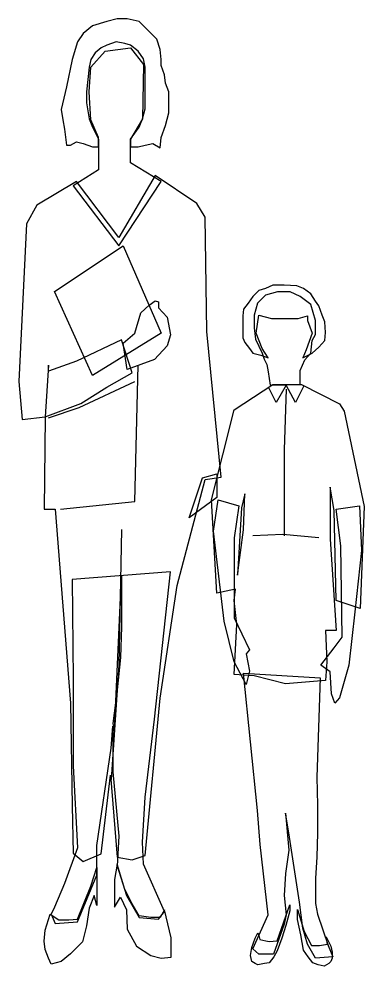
# Model space of a CAD drawing. Extents: x -271 to 376, y -529 to 1247.
import ezdxf

# ---------------------------------------------------------------- set-up
doc = ezdxf.new("R2010")
doc.units = 0
doc.layers.get('0').update_dxf_attribs({"linetype": 'CONTINUOUS'})
for name, color, linetype in [('1', 1, 'CONTINUOUS'), ('4', 4, 'CONTINUOUS'), ('5', 7, 'CONTINUOUS'), ('7', 7, 'CONTINUOUS')]:
    doc.layers.add(name, color=color, linetype=linetype)

# ---------------------------------------------------------------- blocks, each defined once
blk = doc.blocks.new('PESSOA_004')
at = {"layer": '1', "linetype": 'CONTINUOUS'}
for points in [[(-309.9, 1230.5), (-321, 1225.7), (-332.1, 1216.2), (-340.1, 1203.5), (-343.3, 1189.2), (-348, 1143.2), (-348, 1122.5), (-343.3, 1092.3), (-336.9, 1076.5), (-325.8, 1054.2), (-325.8, 997), (-373.4, 966.8), (-287.6, 854.1), (-208.3, 974.8), (-265.4, 1009.7), (-265.4, 1054.2), (-249.5, 1076.5), (-243.2, 1092.3), (-238.4, 1111.4), (-238.4, 1133.6), (-238.4, 1147.9), (-238.4, 1173.3), (-238.4, 1189.2), (-241.6, 1205.1), (-251.1, 1219.4), (-265.4, 1230.5), (-276.5, 1233.7), (-292.4, 1236.8), (-309.9, 1230.5)], [(87.5, 664.3), (98.8, 676.9), (100, 691.8), (98.8, 711.9), (93.7, 724.4), (87.5, 741.9), (81.2, 750.7), (72.5, 764.4), (58.7, 774.4), (46.2, 779.4), (22.5, 780.7), (1.2, 780.7), (-12.6, 774.4), (-25.1, 770.7), (-36.4, 759.4), (-45.1, 746.9), (-53.8, 735.7), (-55.1, 723.1), (-55.1, 696.9), (-55.1, 681.8), (-51.4, 673.1), (-42.6, 661.9), (-36.4, 653.1), (-21.3, 649.3), (-7.6, 644.3), (-18.8, 661.9), (-30.1, 690.6), (-25.1, 724.4), (-1.3, 718.1), (28.7, 718.1), (48.7, 718.1), (66.2, 723.1), (66.2, 714.4), (75, 690.6), (63.7, 659.4), (57.5, 644.3), (75, 653.1), (87.5, 664.3)], [(52.5, 594.3), (52.5, 620.6), (61.2, 640.6), (72.5, 653.1), (75, 676.9), (81.2, 688.1), (81.2, 714.4), (72.5, 744.4), (52.5, 759.4), (33.7, 768.1), (10, 768.1), (-12.6, 761.9), (-27.6, 746.9), (-33.8, 724.4), (-33.8, 700.6), (-31.3, 679.3), (-18.8, 653.1), (-15.1, 641.8), (-10.1, 631.8), (-7.6, 618.1), (-3.8, 593), (52.5, 594.3)], [(-279.7, 671.5), (-257.4, 690.5), (-246.4, 728.7), (-230.4, 743), (-219.4, 750.9), (-213, 749.3), (-213, 738.2), (-197.1, 720.7), (-190.8, 687.3), (-197.1, 666.7), (-220.9, 641.3), (-271.8, 622.2), (-279.7, 671.5)], [(-103.4, 426.9), (-103.4, 382.4), (-155.8, 344.3), (-130.4, 419), (-103.4, 426.9)], [(-62.6, 366.7), (-71.4, 306.6), (-71.4, 156.5), (-42.6, 96.5), (-48.9, 89), (-42.6, 56.4), (-48.9, 31.4), (-71.4, 74), (-90.1, 150.3), (-110.1, 319.1), (-101.4, 377.9), (-62.6, 366.7)], [(163.8, 366.7), (167.5, 282.8), (155, 167.8), (143.8, 67.7), (126.3, 6.4), (117.5, -3.6), (111.3, 13.9), (108.8, 55.2), (91.2, 67.7), (116.2, 100.2), (131.3, 120.2), (128.8, 291.6), (120, 360.4), (163.8, 366.7)], [(-375, 228.4), (-373.4, 41), (-373.4, -121), (-365.4, -275), (-389.3, -341.7), (-408.3, -386.2), (-414.7, -398.9), (-406.8, -416.4), (-365.4, -413.2), (-328.9, -325.8), (-328.9, -270.3), (-301.9, -87.7), (-298.8, -46.3), (-298.8, -132.1), (-287.6, -252.8), (-290.8, -308.4), (-273.3, -364), (-249.5, -405.3), (-213, -408.5), (-201.9, -394.2), (-241.6, -305.2), (-243.2, -263.9), (-238.4, -179.8), (-220.9, -33.7), (-190.8, 242.7), (-375, 228.4)], [(-282.9, 236.3), (-282.9, 139.5), (-284.4, 82.3), (-290.8, 21.9), (-298.8, -41.6), (-295.6, -55.9), (-282.9, 236.3)], [(90, 43.9), (83.8, -142.4), (85, -195), (85, -246.3), (83.8, -292.5), (81.2, -331.3), (81.2, -378.9), (85, -398.9), (105, -457.6), (113.8, -478.9), (81.2, -481.4), (66.2, -455.2), (57.5, -425.1), (51.2, -376.4), (31.2, -246.3), (24.9, -210), (31.2, -278.8), (24.9, -322.6), (22.5, -363.9), (26.2, -400.1), (22.5, -417.6), (2.4, -473.9), (-16.3, -473.9), (-25.1, -473.9), (-36.4, -463.9), (-7.6, -400.1), (-22.6, -268.7), (-27.6, -205), (-53.8, 52.7), (90, 43.9)]]:
    blk.add_lwpolyline(points, dxfattribs=at)
at = {"layer": '4', "linetype": 'CONTINUOUS'}
for points in [[(58.7, 590.5), (43.7, 560.5), (26.2, 593), (7.5, 560.5), (-6.3, 588)], [(26.2, 585.6), (22.5, 471.7), (22.5, 310.3)], [(87.5, 306.6), (20, 312.9), (-36.4, 310.3)]]:
    blk.add_lwpolyline(points, dxfattribs=at)
at = {"layer": '5', "linetype": 'CONTINUOUS'}
for points in [[(-408.3, 768.3), (-279.7, 854.1), (-208.3, 690.5), (-336.9, 611.2), (-408.3, 768.3)], [(-68.8, 210.3), (-103.9, 202.8), (-113.9, 377.9), (-71.4, 546.8), (1.2, 594.3), (55, 594.3), (126.3, 558), (135, 544.3), (172.6, 365.4), (165, 174), (120, 189.1), (116.2, 357.9), (108.8, 401.7), (108.8, 304.1), (120, 132.7), (100, 132.7), (102.5, 74), (100, 38.9), (24.9, 32.7), (-33.8, 47.7), (-71.4, 50.2), (-66.3, 144), (-71.4, 189.1), (-68.8, 210.3)], [(-65.1, 236.6), (-53.8, 321.6), (-51.4, 389.2), (-57.6, 362.9), (-65.1, 236.6)]]:
    blk.add_lwpolyline(points, dxfattribs=at)
at = {"layer": '7', "linetype": 'CONTINUOUS'}
for points in [[(-309.9, 1275), (-336.9, 1267), (-354.3, 1252.7), (-365.4, 1236.8), (-375, 1203.5), (-386.1, 1152.7), (-395.6, 1109.8), (-392.4, 1090.7), (-389.3, 1073.3), (-386.1, 1043.1), (-378.2, 1043.1), (-367.1, 1049.5), (-354.3, 1046.3), (-336.9, 1039.9), (-325.8, 1039.9), (-325.8, 1057.4), (-340.1, 1090.7), (-343.3, 1143.2), (-340.1, 1189.2), (-313.1, 1219.4), (-265.4, 1225.7), (-241.6, 1194), (-243.2, 1092.3), (-265.4, 1054.2), (-265.4, 1039.9), (-251.1, 1039.9), (-238.4, 1043.1), (-224.1, 1046.3), (-209.8, 1038.3), (-208.3, 1057.4), (-200.3, 1079.6), (-193.9, 1103.5), (-193.9, 1120.9), (-193.9, 1143.2), (-200.3, 1159), (-201.9, 1174.9), (-208.3, 1192.4), (-208.3, 1203.5), (-209.8, 1222.5), (-216.2, 1241.6), (-235.3, 1260.7), (-249.5, 1275), (-271.8, 1279.7), (-290.8, 1279.7), (-309.9, 1275)], [(-367.1, 974.8), (-441.7, 930.3), (-460.8, 895.4), (-475.1, 600), (-468.7, 528.5), (-425.8, 533.3), (-427.4, 360.2), (-406.8, 360.2), (-378.2, -3.5), (-375, -195.7), (-373.4, -284.6), (-354.3, -300.5), (-321, -286.2), (-303.5, -138.5), (-290.8, -292.5), (-262.3, -297.3), (-238.4, -289.3), (-209.8, 6), (-178.1, 217.3), (-125.6, 415.8), (-95.5, 420.5), (-122.5, 693.7), (-125.6, 908.1), (-141.5, 933.5), (-219.4, 985.9), (-287.6, 870), (-367.1, 974.8)], [(-425.8, 533.3), (-359.1, 558.7), (-309.9, 588.9), (-262.3, 615.9), (-282.9, 677.8), (-367.1, 638.2), (-419.4, 619.1), (-419.4, 630.2), (-425.8, 533.3)], [(-397.2, 360.2), (-257.4, 374.5), (-251.1, 630.2)], [(-419.4, 531.7), (-362.3, 550.8), (-257.4, 600)], [(-282.9, 322.1), (-287.6, 68), (-301.9, -146.4)], [(-328.9, -311.6), (-328.9, -383), (-333.7, -364), (-343.3, -387.8), (-348, -421.2), (-355.9, -451.3), (-378.2, -473.5), (-395.6, -487.8), (-414.7, -492.6), (-419.4, -481.5), (-425.8, -465.6), (-427.4, -449.7), (-425.8, -429.1), (-416.3, -398.9), (-400.4, -410), (-381.3, -410), (-365.4, -408.5), (-340.1, -346.5), (-328.9, -311.6)], [(-290.8, -305.2), (-295.6, -333.8), (-295.6, -386.2), (-284.4, -367.2), (-273.3, -391), (-271.8, -427.5), (-254.3, -459.3), (-227.3, -476.7), (-208.3, -481.5), (-189.2, -479.9), (-189.2, -443.4), (-201.9, -391), (-209.8, -405.3), (-227.3, -405.3), (-249.5, -402.1), (-262.3, -379.8), (-276.5, -352.8), (-290.8, -305.2)], [(33.5, -381.3), (33.5, -392.6), (26, -420.1), (18.5, -443.9), (9.7, -467.6), (3.5, -478.9), (-5.3, -490.2), (-14, -491.4), (-26.5, -493.9), (-31.5, -491.4), (-37.8, -487.7), (-40.3, -476.4), (-37.8, -461.4), (-31.5, -443.9), (-26.5, -433.9), (-24, -441.4), (-22.8, -446.4), (-11.5, -448.9), (-5.3, -450.2), (9.7, -448.9), (26, -402.6), (33.5, -381.3)], [(101.4, -441.4), (110.2, -458.9), (112.7, -470.1), (112.7, -481.4), (110.2, -487.7), (106.5, -491.4), (97.7, -496.4), (86.4, -493.9), (76.4, -490.2), (67.7, -478.9), (58.9, -466.4), (53.9, -437.7), (47.6, -408.9), (47.6, -390.1), (60.1, -431.4), (73.9, -457.6), (88.9, -457.6), (104, -455.1), (101.4, -441.4)]]:
    blk.add_lwpolyline(points, dxfattribs=at)

msp = doc.modelspace()

# ---------------------------------------------------------------- block references
msp.add_blockref('PESSOA_004', (203.7, -32.3))

doc.saveas('drawing.dxf')
